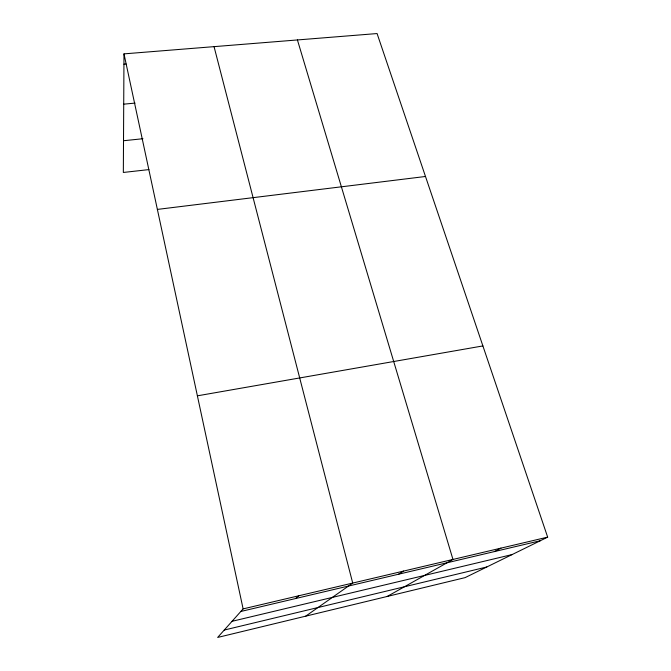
<?xml version="1.0" encoding="UTF-8"?>
<svg xmlns="http://www.w3.org/2000/svg" width="671" height="671" viewBox="0 0 671 671"><rect width="100%" height="100%" fill="white"/><g stroke="black" fill="none" stroke-linecap="round" stroke-linejoin="round"><path stroke-width="1.01" d="M547.662 537.135L243.12 608.891L217.647 637.45L465.112 577.622L547.662 537.135L377.077 33.55L123.992 53.873L123.338 172.455L148.92 169.595M295.458 598.566L298.763 595.781M305.716 616.154L352.72 583.065L214.049 46.635M398.482 574.242L403.565 571.088M387.234 596.452L452.967 559.446L297.421 39.941M494.334 551.604L500.977 548.14M224.24 630.052L486.76 567.003M232.04 621.312L512.107 554.573M240.814 611.474L540.306 540.742M197.391 395.831L482.894 345.926M157.375 209.411L425.489 176.481M123.514 140.734L142.965 138.721M123.716 104.164L135.064 103.099M123.942 64.181L126.031 64.005M123.992 53.873L243.12 608.891"/></g></svg>
